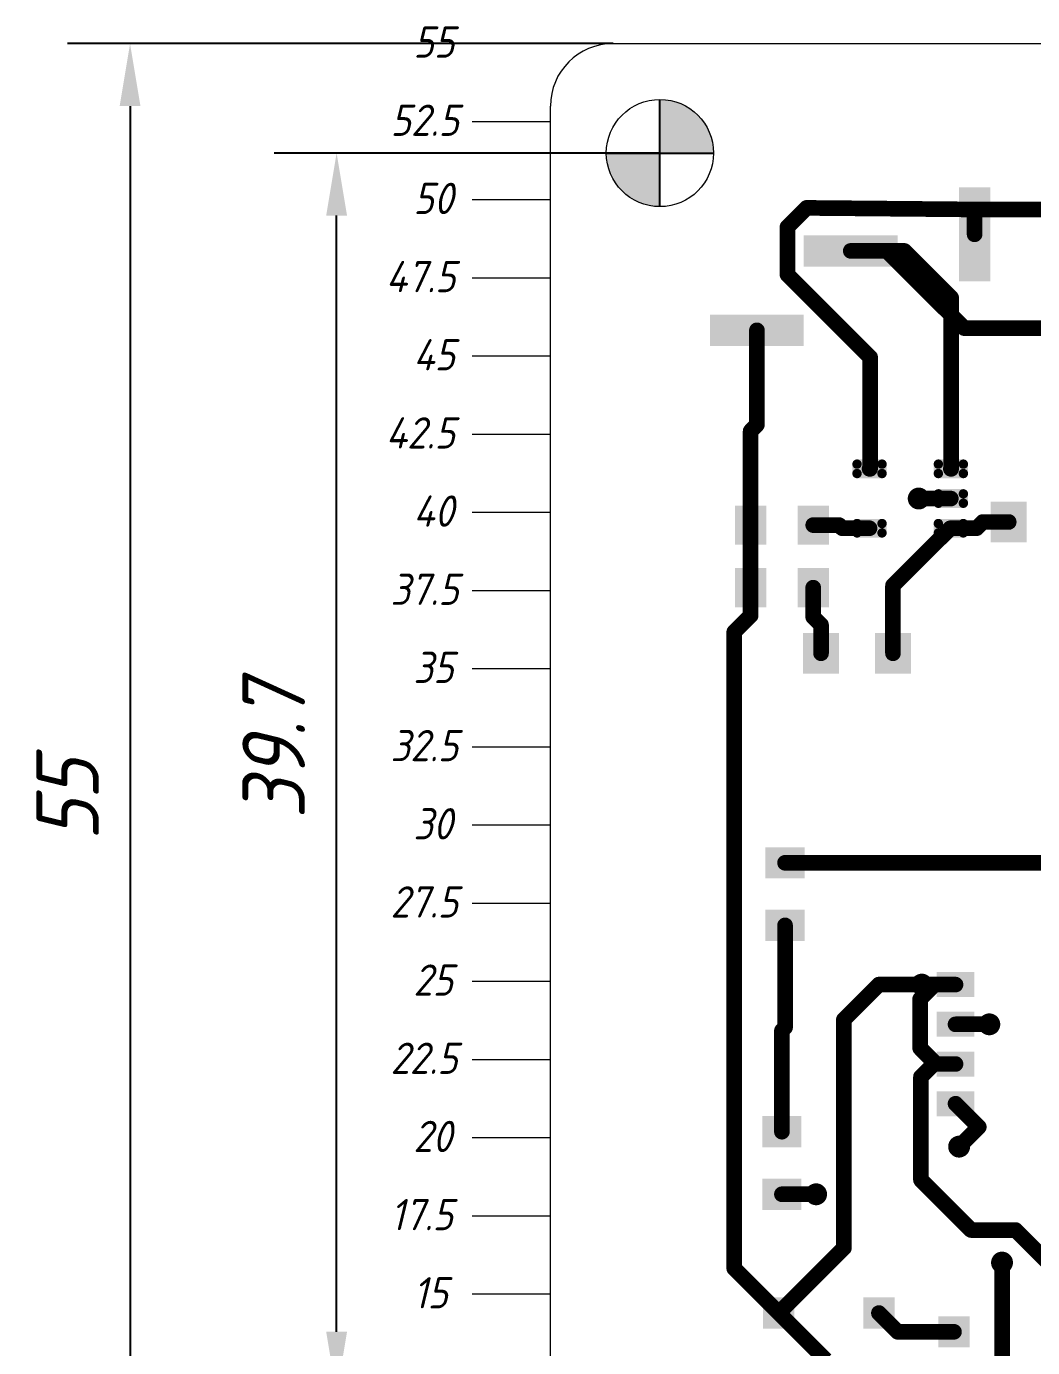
# Model space of a CAD drawing. Header units: millimetres. Extents: x -963 to 6509, y -1367 to 453.
# Drawn here: x 47.68 to 79.85, y -150.02 to -107.77 of the extents above; entities that cross this region are included whole.
import ezdxf

# ---------------------------------------------------------------- set-up
doc = ezdxf.new("R2010")
doc.units = ezdxf.units.MM
doc.header["$LTSCALE"] = 0.5
doc.layers.get('0').update_dxf_attribs({"lineweight": 60})
doc.layers.get('Defpoints').update_dxf_attribs({"color": 5})
doc.layers.add('2-штриховка', color=7, linetype='Continuous', true_color=0x00c7c7)
doc.layers.add('4-текст', color=7, linetype='Continuous', true_color=0x00ad00)
for name, color, linetype in [('3-размеры', 6, 'Continuous'), ('TopLayer', 1, 'Continuous'), ('TopPaste', 8, 'Continuous'), ('ViaHoleLayer', 16, 'Continuous')]:
    doc.layers.add(name, color=color, linetype=linetype)
doc.layers.add('Для ПП', color=30, linetype='Continuous', lineweight=20)
doc.styles.get("Standard").update_dxf_attribs({"font": 'isocpeui.ttf', "width": 0.9})
doc.dimstyles.new('Standart', dxfattribs={"dimtxt": 5, "dimasz": 5, "dimexe": 2, "dimexo": 0, "dimgap": 1, "dimtad": 1, "dimtoh": 1, "dimdec": 1, "dimtxsty": 'Standard', "dimcen": 2.5, "dimadec": 0, "dimazin": 0, "dimtfac": 1, "dimtdec": 1, "dimtmove": 0, "dimatfit": 3, "dimldrblk": 'DOTSMALL', "dimfxl": 1, "dimarcsym": 0})

# ---------------------------------------------------------------- blocks, each defined once
blk = doc.blocks.new('*D166')
at = {"layer": '3-размеры', "color": 0, "lineweight": -2, "transparency": 16777216}
for p, q in [((66.43290486808858, -108.3168238663067), (48.99380456198018, -108.3168238663067)), ((50.99380456198018, -110.3168238663067), (50.9938045619802, -161.3168256263068)), ((66.43290486808856, -163.3168256263068), (48.9938045619802, -163.3168256263068))]:
    blk.add_line(p, q, dxfattribs=at)
at = {"layer": '3-размеры', "color": 0, "transparency": 16777216}
for points in [[(50.66047122864685, -110.3168238663067), (51.32713789531352, -110.3168238663067), (50.99380456198018, -108.3168238663067)], [(50.66047122864686, -161.3168256263068), (51.32713789531353, -161.3168256263068), (50.9938045619802, -163.3168256263068)]]:
    blk.add_solid(points, dxfattribs=at)
at = {"layer": 'Defpoints', "color": 0, "transparency": 16777216}
for p in [(66.43290486808858, -108.3168238663067), (50.9938045619802, -163.3168256263068), (66.43290486808856, -163.3168256263068)]:
    blk.add_point(p, dxfattribs=at)
at = {"layer": '3-размеры', "color": 0, "transparency": 16777216, "insert": (48.99380456198014, -132.4962082114098), "char_height": 2, "attachment_point": 5, "rotation": 90}
blk.add_mtext('55', dxfattribs=at)
blk = doc.blocks.new('_DotSmall')
at = {"color": 0, "linetype": 'ByBlock', "const_width": 0.5}
blk.add_lwpolyline([(-0.0625, 0, 1), (0.0625, 0, 1)], format="xyb", close=True, dxfattribs=at)
blk = doc.blocks.new('*D173')
at = {"layer": '3-размеры', "color": 0, "lineweight": -2, "transparency": 16777216}
for p, q in [((67.93290440808855, -111.8168244863068), (55.59753880904053, -111.8168244863068)), ((57.59753880904054, -149.5168466863068), (57.59753880904054, -113.8168244863068)), ((99.38287706808858, -151.5168466863068), (55.59753880904054, -151.5168466863068))]:
    blk.add_line(p, q, dxfattribs=at)
at = {"layer": '3-размеры', "color": 0, "transparency": 16777216}
for points in [[(57.2642054757072, -113.8168244863068), (57.93087214237387, -113.8168244863068), (57.59753880904053, -111.8168244863068)], [(57.26420547570721, -149.5168466863068), (57.93087214237388, -149.5168466863068), (57.59753880904054, -151.5168466863068)]]:
    blk.add_solid(points, dxfattribs=at)
at = {"layer": 'Defpoints', "color": 0, "transparency": 16777216}
for p in [(57.59753880904053, -111.8168244863068), (67.93290440808855, -111.8168244863068), (99.38287706808858, -151.5168466863068)]:
    blk.add_point(p, dxfattribs=at)
at = {"layer": '3-размеры', "color": 0, "transparency": 16777216, "insert": (55.5846600211617, -130.9172992958459), "char_height": 2, "attachment_point": 5, "rotation": 90}
blk.add_mtext('39.7', dxfattribs=at)

msp = doc.modelspace()

# ---------------------------------------------------------------- hatches: boundary and pattern name
at = {"layer": '2-штриховка'}
h = msp.add_hatch(color=0, dxfattribs=at)
h.dxf.hatch_style = 1
h.paths.add_polyline_path([(67.93290440808852, -110.1028244863067), (67.93290440808852, -111.8168244863067), (69.64690440808852, -111.8168244863067, 0.4142135623730951)])
h.paths.add_polyline_path([(67.93290440808852, -113.5308244863067), (67.93290440808852, -111.8168244863067), (66.21890440808852, -111.8168244863067, 0.4142135623730951)])

# ---------------------------------------------------------------- linework, layer by layer
at = {"layer": '4-текст', "color": 0}
for p, q in [((67.93290440808852, -113.5308244863067), (67.93290440808852, -110.1028244863067)), ((66.21890440808846, -111.8168244863067), (69.64690440808852, -111.8168244863067))]:
    msp.add_line(p, q, dxfattribs=at)
at = {"layer": 'TopLayer', "color": 0, "const_width": 0.499999}
for points in [[(72.01107506808853, -114.1808278863067), (72.62067506808853, -113.5712278863067)], [(72.62067506808853, -113.5712278863067), (77.99287666808851, -113.6220278863067)], [(77.99287666808851, -113.6220278863067), (80.31687506808854, -113.6220278863067)], [(77.99287666808851, -114.4168446863067), (77.99287666808851, -113.6220278863067)], [(72.01107506808853, -115.7048278863067), (72.01107506808853, -114.1808278863067)], [(74.03337226808853, -114.9465362863067), (75.18978346808854, -114.9465362863067)], [(75.18978346808854, -114.9465362863067), (77.24347506808851, -117.0002278863067)], [(75.18978346808854, -114.9465362863067), (75.74487506808853, -114.9465362863067)], [(75.74487506808853, -114.9465362863067), (77.24347506808851, -116.4451362863067)], [(72.01107506808853, -115.7048278863067), (74.65267506808851, -118.3464278863067)], [(77.24347506808851, -117.0002278863067), (77.24347506808851, -116.4451362863067)], [(77.24347506808851, -121.9165502863067), (77.24347506808851, -117.0002278863067)], [(77.24347506808851, -117.0002278863067), (77.66008586808852, -117.4168386863067)], [(71.03337826808851, -120.5086282863067), (71.03337826808851, -117.4865362863067)], [(77.66008586808852, -117.4168386863067), (80.53287666808853, -117.4168386863067)], [(74.65267506808851, -121.9165502863067), (74.65267506808851, -118.3464278863067)], [(70.83337866808853, -120.7086278863067), (71.03337826808851, -120.5086282863067)], [(70.83337866808853, -123.7165466863067), (70.83337866808853, -120.7086278863067)], [(74.63337106808854, -121.9165502863067), (74.65267506808851, -121.9165502863067)], [(77.23336586808853, -121.9165502863067), (77.24347506808851, -121.9165502863067)], [(76.20634226808852, -122.8665610863067), (77.23336586808853, -122.8665610863067)], [(78.05627506808852, -123.8165718863067), (78.25627466808854, -123.6165722863067)], [(78.25627466808854, -123.6165722863067), (79.08334946808853, -123.6165722863067)], [(70.83337866808853, -125.7165426863067), (70.83337866808853, -123.7165466863067)], [(72.83337466808854, -123.7165466863067), (73.66207506808851, -123.7165466863067)], [(73.66207506808851, -123.7165466863067), (73.76210026808852, -123.8165718863067)], [(73.76210026808852, -123.8165718863067), (74.63337106808854, -123.8165718863067)], [(75.38338226808852, -125.6512646863067), (77.21807506808852, -123.8165718863067)], [(77.21807506808852, -123.8165718863067), (77.23336586808853, -123.8165718863067)], [(77.23336586808853, -123.8165718863067), (78.05627506808852, -123.8165718863067)], [(70.83337866808853, -126.6107242863067), (70.83337866808853, -125.7165426863067)], [(72.83337466808854, -126.6562410863067), (72.83337466808854, -125.7165426863067)], [(75.38338226808852, -127.8165638863067), (75.38338226808852, -125.6512646863067)], [(70.30927506808851, -127.1348278863067), (70.83337866808853, -126.6107242863067)], [(72.83337466808854, -126.6562410863067), (73.08336146808853, -126.9062278863067)], [(73.08336146808853, -127.8165638863067), (73.08336146808853, -126.9062278863067)], [(70.30927506808851, -147.4924706863067), (70.30927506808851, -127.1348278863067)], [(71.93289386808851, -134.5167790863067), (80.50097426808853, -134.5167790863067)], [(71.93289386808851, -139.7856026863067), (71.93289386808851, -136.5167750863067)], [(73.81447506808851, -139.5291134863067), (74.93207506808852, -138.4115134863067)], [(74.93207506808852, -138.4115134863067), (76.30458946808852, -138.4115134863067)], [(76.25287506808851, -138.8705422863067), (76.71190386808851, -138.4115134863067)], [(76.30367506808852, -138.4124278863067), (76.30458946808852, -138.4115134863067)], [(76.30458946808852, -138.4115134863067), (76.71190386808851, -138.4115134863067)], [(76.71190386808851, -138.4115134863067), (77.38337826808853, -138.4115134863067)], [(76.25287506808851, -140.4435134863067), (76.25287506808851, -138.8705422863067)], [(73.81447506808851, -146.8354234863067), (73.81447506808851, -139.5291134863067)], [(77.38337826808853, -139.6815134863067), (78.46176066808852, -139.6815134863067)], [(78.46176066808852, -139.6815134863067), (78.46267506808852, -139.6824278863067)], [(71.83286866808854, -139.8856278863067), (71.93289386808851, -139.7856026863067)], [(71.83286866808854, -143.1168126863067), (71.83286866808854, -139.8856278863067)], [(76.25287506808851, -140.4435134863067), (76.76087506808852, -140.9515134863067)], [(76.27827506808853, -141.3588278863067), (76.68558946808852, -140.9515134863067)], [(76.68558946808852, -140.9515134863067), (76.76087506808852, -140.9515134863067)], [(76.76087506808852, -140.9515134863067), (77.38337826808853, -140.9515134863067)], [(76.27827506808853, -144.6608278863067), (76.27827506808853, -141.3588278863067)], [(77.38337826808853, -142.2215134863067), (78.12668386808852, -142.9648190863067)], [(77.49747506808853, -143.5940278863067), (78.12668386808852, -142.9648190863067)], [(76.27827506808853, -144.6608278863067), (77.87847506808853, -146.2610278863067)], [(71.83286866808854, -145.1168086863067), (72.92425586808852, -145.1168086863067)], [(72.92425586808852, -145.1168086863067), (72.92547506808853, -145.1180278863067)], [(77.87847506808853, -146.2610278863067), (79.30087506808852, -146.2610278863067)], [(79.30087506808852, -146.2610278863067), (81.73338226808852, -148.6935350863067)], [(71.73335146808853, -148.9165470863067), (73.81447506808851, -146.8354234863067)], [(70.30927506808851, -147.4924706863067), (71.73335146808853, -148.9165470863067)], [(78.86907506808853, -151.1808046863067), (78.86907506808853, -147.3024278863067)], [(71.73335146808853, -148.9165470863067), (73.23337386808853, -150.4165694863067)], [(74.93334506808853, -148.9165470863067), (75.53334386808854, -149.5165458863067)], [(75.53334386808854, -149.5165458863067), (77.33334026808853, -149.5165458863067)]]:
    msp.add_lwpolyline(points, dxfattribs=at)
at = {"layer": 'TopLayer', "color": 0}
for points, const_width in [([(72.49567658808851, -113.5712278863067, 1), (72.74567354808852, -113.5712278863067, 1)], 0.2499995), ([(72.49567658808851, -113.5712278863067, 1), (72.74567354808852, -113.5712278863067, 1)], 0.2499995), ([(77.86787818808853, -113.6220278863067, 1), (78.11787514808853, -113.6220278863067, 1)], 0.2499995), ([(77.86787818808853, -113.6220278863067, 1), (78.11787514808853, -113.6220278863067, 1)], 0.2499995), ([(77.86787818808853, -113.6220278863067, 1), (78.11787514808853, -113.6220278863067, 1)], 0.2499995), ([(71.88607658808851, -114.1808278863067, 1), (72.13607354808852, -114.1808278863067, 1)], 0.2499995), ([(71.88607658808851, -114.1808278863067, 1), (72.13607354808852, -114.1808278863067, 1)], 0.2499995), ([(77.86787818808853, -114.4168446863067, 1), (78.11787514808853, -114.4168446863067, 1)], 0.2499995), ([(73.90837378808851, -114.9465362863067, 1), (74.15837074808852, -114.9465362863067, 1)], 0.2499995), ([(75.06478498808852, -114.9465362863067, 1), (75.31478194808852, -114.9465362863067, 1)], 0.2499995), ([(75.06478498808852, -114.9465362863067, 1), (75.31478194808852, -114.9465362863067, 1)], 0.2499995), ([(75.06478498808852, -114.9465362863067, 1), (75.31478194808852, -114.9465362863067, 1)], 0.2499995), ([(75.61987658808852, -114.9465362863067, 1), (75.86987354808852, -114.9465362863067, 1)], 0.2499995), ([(75.61987658808852, -114.9465362863067, 1), (75.86987354808852, -114.9465362863067, 1)], 0.2499995), ([(71.88607658808851, -115.7048278863067, 1), (72.13607354808852, -115.7048278863067, 1)], 0.2499995), ([(71.88607658808851, -115.7048278863067, 1), (72.13607354808852, -115.7048278863067, 1)], 0.2499995), ([(77.11847658808853, -116.4451362863067, 1), (77.36847354808853, -116.4451362863067, 1)], 0.2499995), ([(77.11847658808853, -116.4451362863067, 1), (77.36847354808853, -116.4451362863067, 1)], 0.2499995), ([(77.11847658808853, -117.0002278863067, 1), (77.36847354808853, -117.0002278863067, 1)], 0.2499995), ([(77.11847658808853, -117.0002278863067, 1), (77.36847354808853, -117.0002278863067, 1)], 0.2499995), ([(77.11847658808853, -117.0002278863067, 1), (77.36847354808853, -117.0002278863067, 1)], 0.2499995), ([(77.11847658808853, -117.0002278863067, 1), (77.36847354808853, -117.0002278863067, 1)], 0.2499995), ([(70.90837978808852, -117.4865362863067, 1), (71.15837674808853, -117.4865362863067, 1)], 0.2499995), ([(77.53508738808853, -117.4168386863067, 1), (77.78508434808853, -117.4168386863067, 1)], 0.2499995), ([(77.53508738808853, -117.4168386863067, 1), (77.78508434808853, -117.4168386863067, 1)], 0.2499995), ([(74.52767658808853, -118.3464278863067, 1), (74.77767354808853, -118.3464278863067, 1)], 0.2499995), ([(74.52767658808853, -118.3464278863067, 1), (74.77767354808853, -118.3464278863067, 1)], 0.2499995), ([(70.90837978808852, -120.5086282863067, 1), (71.15837674808853, -120.5086282863067, 1)], 0.2499995), ([(70.90837978808852, -120.5086282863067, 1), (71.15837674808853, -120.5086282863067, 1)], 0.2499995), ([(70.70838018808851, -120.7086278863067, 1), (70.95837714808852, -120.7086278863067, 1)], 0.2499995), ([(70.70838018808851, -120.7086278863067, 1), (70.95837714808852, -120.7086278863067, 1)], 0.2499995), ([(74.30837044808848, -121.7665505863067, 1), (74.15837328808848, -121.7665505863067, 1)], 0.1499997), ([(74.50837258808852, -121.9165502863067, 1), (74.75836954808852, -121.9165502863067, 1)], 0.2499995), ([(74.52767658808853, -121.9165502863067, 1), (74.77767354808853, -121.9165502863067, 1)], 0.2499995), ([(74.52767658808853, -121.9165502863067, 1), (74.77767354808853, -121.9165502863067, 1)], 0.2499995), ([(75.10836884808849, -121.7665505863067, 1), (74.95837168808849, -121.7665505863067, 1)], 0.1499997), ([(76.90836524808849, -121.7665505863067, 1), (76.75836808808849, -121.7665505863067, 1)], 0.1499997), ([(77.10836738808851, -121.9165502863067, 1), (77.35836434808851, -121.9165502863067, 1)], 0.2499995), ([(77.11847658808853, -121.9165502863067, 1), (77.36847354808853, -121.9165502863067, 1)], 0.2499995), ([(77.11847658808853, -121.9165502863067, 1), (77.36847354808853, -121.9165502863067, 1)], 0.2499995), ([(77.7083636480885, -121.7665505863067, 1), (77.55836648808848, -121.7665505863067, 1)], 0.1499997), ([(74.30837044808848, -122.0665499863067, 1), (74.15837328808848, -122.0665499863067, 1)], 0.1499997), ([(75.10836884808849, -122.0665499863067, 1), (74.95837168808849, -122.0665499863067, 1)], 0.1499997), ([(76.90836524808849, -122.0665499863067, 1), (76.75836808808849, -122.0665499863067, 1)], 0.1499997), ([(77.7083636480885, -122.0665499863067, 1), (77.55836648808848, -122.0665499863067, 1)], 0.1499997), ([(76.03134134808852, -122.8665610863067, 1), (76.38134318808852, -122.8665610863067, 1)], 0.3499993), ([(76.08134378808853, -122.8665610863067, 1), (76.33134074808854, -122.8665610863067, 1)], 0.2499995), ([(76.90836524808849, -122.7165613863067, 1), (76.75836808808849, -122.7165613863067, 1)], 0.1499997), ([(76.90836524808849, -123.0165607863067, 1), (76.75836808808849, -123.0165607863067, 1)], 0.1499997), ([(77.10836738808851, -122.8665610863067, 1), (77.35836434808851, -122.8665610863067, 1)], 0.2499995), ([(77.7083636480885, -122.7165613863067, 1), (77.55836648808848, -122.7165613863067, 1)], 0.1499997), ([(77.7083636480885, -123.0165607863067, 1), (77.55836648808848, -123.0165607863067, 1)], 0.1499997), ([(78.13127618808852, -123.6165722863067, 1), (78.38127314808852, -123.6165722863067, 1)], 0.2499995), ([(78.13127618808852, -123.6165722863067, 1), (78.38127314808852, -123.6165722863067, 1)], 0.2499995), ([(78.95835098808851, -123.6165722863067, 1), (79.20834794808852, -123.6165722863067, 1)], 0.2499995), ([(70.70838018808851, -123.7165466863067, 1), (70.95837714808852, -123.7165466863067, 1)], 0.2499995), ([(70.70838018808851, -123.7165466863067, 1), (70.95837714808852, -123.7165466863067, 1)], 0.2499995), ([(72.70837618808852, -123.7165466863067, 1), (72.95837314808853, -123.7165466863067, 1)], 0.2499995), ([(73.53707658808852, -123.7165466863067, 1), (73.78707354808853, -123.7165466863067, 1)], 0.2499995), ([(73.53707658808852, -123.7165466863067, 1), (73.78707354808853, -123.7165466863067, 1)], 0.2499995), ([(73.63710178808853, -123.8165718863067, 1), (73.88709874808853, -123.8165718863067, 1)], 0.2499995), ([(73.63710178808853, -123.8165718863067, 1), (73.88709874808853, -123.8165718863067, 1)], 0.2499995), ([(74.30837044808848, -123.6665721863067, 1), (74.15837328808848, -123.6665721863067, 1)], 0.1499997), ([(74.50837258808852, -123.8165718863067, 1), (74.75836954808852, -123.8165718863067, 1)], 0.2499995), ([(75.10836884808849, -123.6665721863067, 1), (74.95837168808849, -123.6665721863067, 1)], 0.1499997), ([(76.90836524808849, -123.6665721863067, 1), (76.75836808808849, -123.6665721863067, 1)], 0.1499997), ([(77.09307658808854, -123.8165718863067, 1), (77.34307354808851, -123.8165718863067, 1)], 0.2499995), ([(77.09307658808854, -123.8165718863067, 1), (77.34307354808851, -123.8165718863067, 1)], 0.2499995), ([(77.10836738808851, -123.8165718863067, 1), (77.35836434808851, -123.8165718863067, 1)], 0.2499995), ([(77.10836738808851, -123.8165718863067, 1), (77.35836434808851, -123.8165718863067, 1)], 0.2499995), ([(77.7083636480885, -123.6665721863067, 1), (77.55836648808848, -123.6665721863067, 1)], 0.1499997), ([(77.93127658808854, -123.8165718863067, 1), (78.18127354808851, -123.8165718863067, 1)], 0.2499995), ([(77.93127658808854, -123.8165718863067, 1), (78.18127354808851, -123.8165718863067, 1)], 0.2499995), ([(74.30837044808848, -123.9665715863067, 1), (74.15837328808848, -123.9665715863067, 1)], 0.1499997), ([(75.10836884808849, -123.9665715863067, 1), (74.95837168808849, -123.9665715863067, 1)], 0.1499997), ([(76.90836524808849, -123.9665715863067, 1), (76.75836808808849, -123.9665715863067, 1)], 0.1499997), ([(77.70836364808848, -123.9665715863067, 1), (77.55836648808848, -123.9665715863067, 1)], 0.1499997), ([(70.70838018808851, -125.7165426863067, 1), (70.95837714808852, -125.7165426863067, 1)], 0.2499995), ([(70.70838018808851, -125.7165426863067, 1), (70.95837714808852, -125.7165426863067, 1)], 0.2499995), ([(72.70837618808852, -125.7165426863067, 1), (72.95837314808853, -125.7165426863067, 1)], 0.2499995), ([(75.25838378808854, -125.6512646863067, 1), (75.50838074808851, -125.6512646863067, 1)], 0.2499995), ([(75.25838378808854, -125.6512646863067, 1), (75.50838074808851, -125.6512646863067, 1)], 0.2499995), ([(70.70838018808851, -126.6107242863067, 1), (70.95837714808852, -126.6107242863067, 1)], 0.2499995), ([(70.70838018808851, -126.6107242863067, 1), (70.95837714808852, -126.6107242863067, 1)], 0.2499995), ([(72.70837618808852, -126.6562410863067, 1), (72.95837314808853, -126.6562410863067, 1)], 0.2499995), ([(72.70837618808852, -126.6562410863067, 1), (72.95837314808853, -126.6562410863067, 1)], 0.2499995), ([(72.95836298808854, -126.9062278863067, 1), (73.20835994808851, -126.9062278863067, 1)], 0.2499995), ([(72.95836298808854, -126.9062278863067, 1), (73.20835994808851, -126.9062278863067, 1)], 0.2499995), ([(70.18427658808852, -127.1348278863067, 1), (70.43427354808853, -127.1348278863067, 1)], 0.2499995), ([(70.18427658808852, -127.1348278863067, 1), (70.43427354808853, -127.1348278863067, 1)], 0.2499995), ([(72.95836298808854, -127.8165638863067, 1), (73.20835994808851, -127.8165638863067, 1)], 0.2499995), ([(75.25838378808854, -127.8165638863067, 1), (75.50838074808851, -127.8165638863067, 1)], 0.2499995), ([(71.80789538808853, -134.5167790863067, 1), (72.05789234808853, -134.5167790863067, 1)], 0.2499995), ([(71.80789538808853, -136.5167750863067, 1), (72.05789234808853, -136.5167750863067, 1)], 0.2499995), ([(74.80707658808853, -138.4115134863067, 1), (75.05707354808851, -138.4115134863067, 1)], 0.2499995), ([(74.80707658808853, -138.4115134863067, 1), (75.05707354808851, -138.4115134863067, 1)], 0.2499995), ([(76.12867414808852, -138.4124278863067, 1), (76.47867598808853, -138.4124278863067, 1)], 0.3499993), ([(76.17867658808854, -138.4124278863067, 1), (76.42867354808851, -138.4124278863067, 1)], 0.2499995), ([(76.17959098808853, -138.4115134863067, 1), (76.42958794808851, -138.4115134863067, 1)], 0.2499995), ([(76.17959098808853, -138.4115134863067, 1), (76.42958794808851, -138.4115134863067, 1)], 0.2499995), ([(76.17959098808853, -138.4115134863067, 1), (76.42958794808851, -138.4115134863067, 1)], 0.2499995), ([(76.58690538808852, -138.4115134863067, 1), (76.83690234808853, -138.4115134863067, 1)], 0.2499995), ([(76.58690538808852, -138.4115134863067, 1), (76.83690234808853, -138.4115134863067, 1)], 0.2499995), ([(76.58690538808852, -138.4115134863067, 1), (76.83690234808853, -138.4115134863067, 1)], 0.2499995), ([(77.25837978808852, -138.4115134863067, 1), (77.50837674808852, -138.4115134863067, 1)], 0.2499995), ([(76.12787658808853, -138.8705422863067, 1), (76.37787354808853, -138.8705422863067, 1)], 0.2499995), ([(76.12787658808853, -138.8705422863067, 1), (76.37787354808853, -138.8705422863067, 1)], 0.2499995), ([(73.68947658808852, -139.5291134863067, 1), (73.93947354808853, -139.5291134863067, 1)], 0.2499995), ([(73.68947658808852, -139.5291134863067, 1), (73.93947354808853, -139.5291134863067, 1)], 0.2499995), ([(77.25837978808852, -139.6815134863067, 1), (77.50837674808852, -139.6815134863067, 1)], 0.2499995), ([(78.28767414808851, -139.6824278863067, 1), (78.63767598808852, -139.6824278863067, 1)], 0.3499993), ([(78.33676218808853, -139.6815134863067, 1), (78.58675914808853, -139.6815134863067, 1)], 0.2499995), ([(78.33676218808853, -139.6815134863067, 1), (78.58675914808853, -139.6815134863067, 1)], 0.2499995), ([(78.33767658808853, -139.6824278863067, 1), (78.58767354808853, -139.6824278863067, 1)], 0.2499995), ([(71.70787018808852, -139.8856278863067, 1), (71.95786714808852, -139.8856278863067, 1)], 0.2499995), ([(71.70787018808852, -139.8856278863067, 1), (71.95786714808852, -139.8856278863067, 1)], 0.2499995), ([(71.80789538808853, -139.7856026863067, 1), (72.05789234808853, -139.7856026863067, 1)], 0.2499995), ([(71.80789538808853, -139.7856026863067, 1), (72.05789234808853, -139.7856026863067, 1)], 0.2499995), ([(76.12787658808853, -140.4435134863067, 1), (76.37787354808853, -140.4435134863067, 1)], 0.2499995), ([(76.12787658808853, -140.4435134863067, 1), (76.37787354808853, -140.4435134863067, 1)], 0.2499995), ([(76.56059098808853, -140.9515134863067, 1), (76.81058794808851, -140.9515134863067, 1)], 0.2499995), ([(76.56059098808853, -140.9515134863067, 1), (76.81058794808851, -140.9515134863067, 1)], 0.2499995), ([(76.63587658808854, -140.9515134863067, 1), (76.88587354808851, -140.9515134863067, 1)], 0.2499995), ([(76.63587658808854, -140.9515134863067, 1), (76.88587354808851, -140.9515134863067, 1)], 0.2499995), ([(76.63587658808854, -140.9515134863067, 1), (76.88587354808851, -140.9515134863067, 1)], 0.2499995), ([(77.25837978808852, -140.9515134863067, 1), (77.50837674808852, -140.9515134863067, 1)], 0.2499995), ([(76.15327658808852, -141.3588278863067, 1), (76.40327354808852, -141.3588278863067, 1)], 0.2499995), ([(76.15327658808852, -141.3588278863067, 1), (76.40327354808852, -141.3588278863067, 1)], 0.2499995), ([(77.25837978808852, -142.2215134863067, 1), (77.50837674808852, -142.2215134863067, 1)], 0.2499995), ([(78.00168538808853, -142.9648190863067, 1), (78.25168234808854, -142.9648190863067, 1)], 0.2499995), ([(78.00168538808853, -142.9648190863067, 1), (78.25168234808854, -142.9648190863067, 1)], 0.2499995), ([(71.70787018808852, -143.1168126863067, 1), (71.95786714808852, -143.1168126863067, 1)], 0.2499995), ([(77.32247414808853, -143.5940278863067, 1), (77.67247598808854, -143.5940278863067, 1)], 0.3499993), ([(77.37247658808852, -143.5940278863067, 1), (77.62247354808852, -143.5940278863067, 1)], 0.2499995), ([(76.15327658808852, -144.6608278863067, 1), (76.40327354808852, -144.6608278863067, 1)], 0.2499995), ([(76.15327658808852, -144.6608278863067, 1), (76.40327354808852, -144.6608278863067, 1)], 0.2499995), ([(71.70787018808852, -145.1168086863067, 1), (71.95786714808852, -145.1168086863067, 1)], 0.2499995), ([(72.75047414808853, -145.1180278863067, 1), (73.10047598808853, -145.1180278863067, 1)], 0.3499993), ([(72.79925738808853, -145.1168086863067, 1), (73.04925434808851, -145.1168086863067, 1)], 0.2499995), ([(72.79925738808853, -145.1168086863067, 1), (73.04925434808851, -145.1168086863067, 1)], 0.2499995), ([(72.80047658808851, -145.1180278863067, 1), (73.05047354808852, -145.1180278863067, 1)], 0.2499995), ([(77.75347658808852, -146.2610278863067, 1), (78.00347354808852, -146.2610278863067, 1)], 0.2499995), ([(77.75347658808852, -146.2610278863067, 1), (78.00347354808852, -146.2610278863067, 1)], 0.2499995), ([(79.17587658808853, -146.2610278863067, 1), (79.42587354808853, -146.2610278863067, 1)], 0.2499995), ([(79.17587658808853, -146.2610278863067, 1), (79.42587354808853, -146.2610278863067, 1)], 0.2499995), ([(73.68947658808852, -146.8354234863067, 1), (73.93947354808853, -146.8354234863067, 1)], 0.2499995), ([(73.68947658808852, -146.8354234863067, 1), (73.93947354808853, -146.8354234863067, 1)], 0.2499995), ([(78.69407414808853, -147.3024278863067, 1), (79.04407598808854, -147.3024278863067, 1)], 0.3499993), ([(70.18427658808852, -147.4924706863067, 1), (70.43427354808853, -147.4924706863067, 1)], 0.2499995), ([(70.18427658808852, -147.4924706863067, 1), (70.43427354808853, -147.4924706863067, 1)], 0.2499995), ([(78.74407658808852, -147.3024278863067, 1), (78.99407354808852, -147.3024278863067, 1)], 0.2499995), ([(71.60835298808851, -148.9165470863067, 1), (71.85834994808852, -148.9165470863067, 1)], 0.2499995), ([(71.60835298808851, -148.9165470863067, 1), (71.85834994808852, -148.9165470863067, 1)], 0.2499995), ([(71.60835298808851, -148.9165470863067, 1), (71.85834994808852, -148.9165470863067, 1)], 0.2499995), ([(74.80834658808851, -148.9165470863067, 1), (75.05834354808852, -148.9165470863067, 1)], 0.2499995), ([(75.40834538808852, -149.5165458863067, 1), (75.65834234808852, -149.5165458863067, 1)], 0.2499995), ([(75.40834538808852, -149.5165458863067, 1), (75.65834234808852, -149.5165458863067, 1)], 0.2499995), ([(77.20834178808852, -149.5165458863067, 1), (77.45833874808852, -149.5165458863067, 1)], 0.2499995)]:
    msp.add_lwpolyline(points, format="xyb", close=True, dxfattribs=dict(at, const_width=const_width))
for points in [[(77.4928776680885, -112.9168451463067), (77.4928776680885, -115.9168442263067), (78.4928756680885, -112.9168451463067), (78.4928756680885, -115.9168442263067)], [(75.5333718080885, -114.4465372863067), (72.53337272808851, -114.4465372863067), (75.5333718080885, -115.4465352863067), (72.53337272808851, -115.4465352863067)], [(72.5333778080885, -116.9865372863067), (69.53337872808851, -116.9865372863067), (72.5333778080885, -117.9865352863067), (69.53337872808851, -117.9865352863067)], [(75.03337026808849, -121.6165508863067), (74.23337186808848, -121.6165508863067), (75.03337026808849, -122.2165496863067), (74.23337186808848, -122.2165496863067)], [(77.63336506808848, -121.6165508863067), (76.83336666808849, -121.6165508863067), (77.63336506808848, -122.2165496863067), (76.83336666808849, -122.2165496863067)], [(75.18336996808848, -121.7665505863067), (74.08337216808849, -121.7665505863067), (75.18336996808848, -122.0665499863067), (74.08337216808849, -122.0665499863067)], [(77.78336476808849, -121.7665505863067), (76.68336696808849, -121.7665505863067), (77.78336476808849, -122.0665499863067), (76.68336696808849, -122.0665499863067)], [(77.78336476808849, -122.7165613863067), (76.68336696808849, -122.7165613863067), (77.78336476808849, -123.0165607863067), (76.68336696808849, -123.0165607863067)], [(77.63336506808848, -122.5665616863067), (76.83336666808849, -122.5665616863067), (77.63336506808848, -123.1665604863067), (76.83336666808849, -123.1665604863067)], [(70.33340252808853, -124.3415797263067), (71.33340052808853, -124.3415797263067), (70.33340252808853, -123.0915796863067), (71.33340052808853, -123.0915796863067)], [(72.33339852808852, -124.3415797263067), (73.33339652808853, -124.3415797263067), (72.33339852808852, -123.0915796863067), (73.33339652808853, -123.0915796863067)], [(79.65834958808848, -122.9665735863067), (78.50834934808849, -122.9665735863067), (79.65834958808848, -124.2665709863067), (78.50834934808849, -124.2665709863067)], [(75.18336996808848, -123.6665721863067), (74.08337216808849, -123.6665721863067), (75.18336996808848, -123.9665715863067), (74.08337216808849, -123.9665715863067)], [(75.03337026808849, -123.5165724863067), (74.23337186808848, -123.5165724863067), (75.03337026808849, -124.1165712863067), (74.23337186808848, -124.1165712863067)], [(77.78336476808849, -123.6665721863067), (76.68336696808849, -123.6665721863067), (77.78336476808849, -123.9665715863067), (76.68336696808849, -123.9665715863067)], [(77.63336506808848, -123.5165724863067), (76.83336666808849, -123.5165724863067), (77.63336506808848, -124.1165712863067), (76.83336666808849, -124.1165712863067)], [(70.33335426808853, -126.3415731863067), (71.33335226808853, -126.3415731863067), (70.33335426808853, -125.0915731463067), (71.33335226808853, -125.0915731463067)], [(72.33335026808852, -126.3415731863067), (73.33334826808853, -126.3415731863067), (72.33335026808852, -125.0915731463067), (73.33334826808853, -125.0915731463067)], [(73.6583615880885, -127.1665651863067), (72.5083613480885, -127.1665651863067), (73.6583615880885, -128.4665625863067), (72.5083613480885, -128.4665625863067)], [(75.9583823880885, -127.1665651863067), (74.8083821480885, -127.1665651863067), (75.9583823880885, -128.4665625863067), (74.8083821480885, -128.4665625863067)], [(71.30789130808851, -134.0168461263067), (71.3078913080885, -135.0168441263067), (72.5578913480885, -134.0168461263067), (72.5578913480885, -135.0168441263067)], [(71.3078913080885, -136.0168421263067), (71.3078913080885, -137.0168401263067), (72.5578913480885, -136.0168421263067), (72.5578913480885, -137.0168401263067)], [(77.98337706808849, -138.0115142863067), (76.78337946808848, -138.0115142863067), (77.98337706808849, -138.8115126863067), (76.78337946808848, -138.8115126863067)], [(77.98337706808849, -139.2815142863067), (76.78337946808848, -139.2815142863067), (77.98337706808849, -140.0815126863067), (76.78337946808848, -140.0815126863067)], [(77.98337706808849, -140.5515142863067), (76.78337946808848, -140.5515142863067), (77.98337706808849, -141.3515126863067), (76.78337946808848, -141.3515126863067)], [(77.98337706808849, -141.8215142863067), (76.78337946808848, -141.8215142863067), (77.98337706808849, -142.6215126863067), (76.78337946808848, -142.6215126863067)], [(72.45786868808852, -143.6168116863067), (72.45786868808852, -142.6168136863067), (71.20786864808854, -143.6168116863067), (71.20786864808854, -142.6168136863067)], [(72.45786868808852, -145.6168076863067), (72.45786868808852, -144.6168096863067), (71.20786864808854, -145.6168076863067), (71.20786864808854, -144.6168096863067)], [(71.2333524680885, -149.4165460863067), (72.2333504680885, -149.4165460863067), (71.2333524680885, -148.4165480863067), (72.2333504680885, -148.4165480863067)], [(74.4333460680885, -149.4165460863067), (75.4333440680885, -149.4165460863067), (74.4333460680885, -148.4165480863067), (75.4333440680885, -148.4165480863067)], [(76.8333412680885, -149.0165468863067), (76.8333412680885, -150.0165448863067), (77.83333926808851, -149.0165468863067), (77.83333926808851, -150.0165448863067)]]:
    msp.add_solid(points, dxfattribs=at)
at = {"layer": 'TopPaste', "color": 0, "const_width": 0.1499997}
for points in [[(74.30837044808848, -121.7665505863067, 1), (74.15837328808848, -121.7665505863067, 1)], [(75.10836884808849, -121.7665505863067, 1), (74.95837168808849, -121.7665505863067, 1)], [(76.90836524808849, -121.7665505863067, 1), (76.75836808808849, -121.7665505863067, 1)], [(77.7083636480885, -121.7665505863067, 1), (77.55836648808848, -121.7665505863067, 1)], [(74.30837044808848, -122.0665499863067, 1), (74.15837328808848, -122.0665499863067, 1)], [(75.10836884808849, -122.0665499863067, 1), (74.95837168808849, -122.0665499863067, 1)], [(76.90836524808849, -122.0665499863067, 1), (76.75836808808849, -122.0665499863067, 1)], [(77.7083636480885, -122.0665499863067, 1), (77.55836648808848, -122.0665499863067, 1)], [(76.90836524808849, -122.7165613863067, 1), (76.75836808808849, -122.7165613863067, 1)], [(76.90836524808849, -123.0165607863067, 1), (76.75836808808849, -123.0165607863067, 1)], [(77.7083636480885, -122.7165613863067, 1), (77.55836648808848, -122.7165613863067, 1)], [(77.7083636480885, -123.0165607863067, 1), (77.55836648808848, -123.0165607863067, 1)], [(74.30837044808848, -123.6665721863067, 1), (74.15837328808848, -123.6665721863067, 1)], [(75.10836884808849, -123.6665721863067, 1), (74.95837168808849, -123.6665721863067, 1)], [(76.90836524808849, -123.6665721863067, 1), (76.75836808808849, -123.6665721863067, 1)], [(77.7083636480885, -123.6665721863067, 1), (77.55836648808848, -123.6665721863067, 1)], [(74.30837044808848, -123.9665715863067, 1), (74.15837328808848, -123.9665715863067, 1)], [(75.10836884808849, -123.9665715863067, 1), (74.95837168808849, -123.9665715863067, 1)], [(76.90836524808849, -123.9665715863067, 1), (76.75836808808849, -123.9665715863067, 1)], [(77.70836364808848, -123.9665715863067, 1), (77.55836648808848, -123.9665715863067, 1)]]:
    msp.add_lwpolyline(points, format="xyb", close=True, dxfattribs=at)
at = {"layer": 'TopPaste', "color": 0}
for points in [[(77.4928776680885, -112.9168451463067), (77.4928776680885, -115.9168442263067), (78.4928756680885, -112.9168451463067), (78.4928756680885, -115.9168442263067)], [(75.5333718080885, -114.4465372863067), (72.53337272808851, -114.4465372863067), (75.5333718080885, -115.4465352863067), (72.53337272808851, -115.4465352863067)], [(72.5333778080885, -116.9865372863067), (69.53337872808851, -116.9865372863067), (72.5333778080885, -117.9865352863067), (69.53337872808851, -117.9865352863067)], [(75.03337026808849, -121.6165508863067), (74.23337186808848, -121.6165508863067), (75.03337026808849, -122.2165496863067), (74.23337186808848, -122.2165496863067)], [(77.63336506808848, -121.6165508863067), (76.83336666808849, -121.6165508863067), (77.63336506808848, -122.2165496863067), (76.83336666808849, -122.2165496863067)], [(75.18336996808848, -121.7665505863067), (74.08337216808849, -121.7665505863067), (75.18336996808848, -122.0665499863067), (74.08337216808849, -122.0665499863067)], [(77.78336476808849, -121.7665505863067), (76.68336696808849, -121.7665505863067), (77.78336476808849, -122.0665499863067), (76.68336696808849, -122.0665499863067)], [(77.78336476808849, -122.7165613863067), (76.68336696808849, -122.7165613863067), (77.78336476808849, -123.0165607863067), (76.68336696808849, -123.0165607863067)], [(77.63336506808848, -122.5665616863067), (76.83336666808849, -122.5665616863067), (77.63336506808848, -123.1665604863067), (76.83336666808849, -123.1665604863067)], [(70.33340252808853, -124.3415797263067), (71.33340052808853, -124.3415797263067), (70.33340252808853, -123.0915796863067), (71.33340052808853, -123.0915796863067)], [(72.33339852808852, -124.3415797263067), (73.33339652808853, -124.3415797263067), (72.33339852808852, -123.0915796863067), (73.33339652808853, -123.0915796863067)], [(79.65834958808848, -122.9665735863067), (78.50834934808849, -122.9665735863067), (79.65834958808848, -124.2665709863067), (78.50834934808849, -124.2665709863067)], [(75.18336996808848, -123.6665721863067), (74.08337216808849, -123.6665721863067), (75.18336996808848, -123.9665715863067), (74.08337216808849, -123.9665715863067)], [(75.03337026808849, -123.5165724863067), (74.23337186808848, -123.5165724863067), (75.03337026808849, -124.1165712863067), (74.23337186808848, -124.1165712863067)], [(77.78336476808849, -123.6665721863067), (76.68336696808849, -123.6665721863067), (77.78336476808849, -123.9665715863067), (76.68336696808849, -123.9665715863067)], [(77.63336506808848, -123.5165724863067), (76.83336666808849, -123.5165724863067), (77.63336506808848, -124.1165712863067), (76.83336666808849, -124.1165712863067)], [(70.33335426808853, -126.3415731863067), (71.33335226808853, -126.3415731863067), (70.33335426808853, -125.0915731463067), (71.33335226808853, -125.0915731463067)], [(72.33335026808852, -126.3415731863067), (73.33334826808853, -126.3415731863067), (72.33335026808852, -125.0915731463067), (73.33334826808853, -125.0915731463067)], [(73.6583615880885, -127.1665651863067), (72.5083613480885, -127.1665651863067), (73.6583615880885, -128.4665625863067), (72.5083613480885, -128.4665625863067)], [(75.9583823880885, -127.1665651863067), (74.8083821480885, -127.1665651863067), (75.9583823880885, -128.4665625863067), (74.8083821480885, -128.4665625863067)], [(71.30789130808851, -134.0168461263067), (71.3078913080885, -135.0168441263067), (72.5578913480885, -134.0168461263067), (72.5578913480885, -135.0168441263067)], [(71.3078913080885, -136.0168421263067), (71.3078913080885, -137.0168401263067), (72.5578913480885, -136.0168421263067), (72.5578913480885, -137.0168401263067)], [(77.98337706808849, -138.0115142863067), (76.78337946808848, -138.0115142863067), (77.98337706808849, -138.8115126863067), (76.78337946808848, -138.8115126863067)], [(77.98337706808849, -139.2815142863067), (76.78337946808848, -139.2815142863067), (77.98337706808849, -140.0815126863067), (76.78337946808848, -140.0815126863067)], [(77.98337706808849, -140.5515142863067), (76.78337946808848, -140.5515142863067), (77.98337706808849, -141.3515126863067), (76.78337946808848, -141.3515126863067)], [(77.98337706808849, -141.8215142863067), (76.78337946808848, -141.8215142863067), (77.98337706808849, -142.6215126863067), (76.78337946808848, -142.6215126863067)], [(72.45786868808852, -143.6168116863067), (72.45786868808852, -142.6168136863067), (71.20786864808854, -143.6168116863067), (71.20786864808854, -142.6168136863067)], [(72.45786868808852, -145.6168076863067), (72.45786868808852, -144.6168096863067), (71.20786864808854, -145.6168076863067), (71.20786864808854, -144.6168096863067)], [(71.2333524680885, -149.4165460863067), (72.2333504680885, -149.4165460863067), (71.2333524680885, -148.4165480863067), (72.2333504680885, -148.4165480863067)], [(74.4333460680885, -149.4165460863067), (75.4333440680885, -149.4165460863067), (74.4333460680885, -148.4165480863067), (75.4333440680885, -148.4165480863067)], [(76.8333412680885, -149.0165468863067), (76.8333412680885, -150.0165448863067), (77.83333926808851, -149.0165468863067), (77.83333926808851, -150.0165448863067)]]:
    msp.add_solid(points, dxfattribs=at)
at = {"layer": 'ViaHoleLayer', "color": 0, "const_width": 0.1999996}
for points in [[(76.1063424686966, -122.8665610849503, 1), (76.30634206869661, -122.8665610849503, 1)], [(76.2036752686966, -138.4124278849503, 1), (76.40367486869661, -138.4124278849503, 1)], [(78.36267526869662, -139.6824278849504, 1), (78.5626748686966, -139.6824278849504, 1)], [(77.39747526869661, -143.5940278849503, 1), (77.5974748686966, -143.5940278849503, 1)], [(72.82547526869661, -145.1180278849504, 1), (73.02547486869662, -145.1180278849504, 1)], [(78.76907526869661, -147.3024278849504, 1), (78.9690748686966, -147.3024278849504, 1)]]:
    msp.add_lwpolyline(points, format="xyb", close=True, dxfattribs=at)
at = {"layer": 'Для ПП', "color": 0}
for p, q in [((64.43290378808854, -108.3168256263068), (61.93290378808854, -108.3168256263068)), ((66.43290486808853, -108.3168238663067), (117.4329044680885, -108.3168264063067)), ((64.43290378808854, -161.3168245463067), (64.43290378808854, -110.3168249463067)), ((64.43290378808854, -110.8168256263068), (61.93290378808854, -110.8168256263068)), ((64.43290378808854, -113.3168256263068), (61.93290378808854, -113.3168256263068)), ((64.43290378808854, -115.8168256263068), (61.93290378808854, -115.8168256263068)), ((64.43290378808854, -118.3168256263068), (61.93290378808854, -118.3168256263068)), ((64.43290378808854, -120.8168256263068), (61.93290378808854, -120.8168256263068)), ((64.43290378808854, -123.3168256263068), (61.93290378808854, -123.3168256263068)), ((64.43290378808854, -125.8168256263068), (61.93290378808854, -125.8168256263068)), ((64.43290378808854, -128.3168256263068), (61.93290378808854, -128.3168256263068)), ((64.43290378808854, -130.8168256263068), (61.93290378808854, -130.8168256263068)), ((64.43290378808854, -133.3168256263068), (61.93290378808854, -133.3168256263068)), ((64.43290378808854, -135.8168256263068), (61.93290378808854, -135.8168256263068)), ((64.43290378808854, -138.3168256263068), (61.93290378808854, -138.3168256263068)), ((64.43290378808854, -140.8168256263068), (61.93290378808854, -140.8168256263068)), ((64.43290378808854, -143.3168256263068), (61.93290378808854, -143.3168256263068)), ((64.43290378808854, -145.8168256263068), (61.93290378808854, -145.8168256263068)), ((64.43290378808854, -148.3168256263068), (61.93290378808854, -148.3168256263068))]:
    msp.add_line(p, q, dxfattribs=at)
msp.add_circle((67.93290440808852, -111.8168244863067), 1.714, dxfattribs=at)
msp.add_arc((66.43290486808856, -110.3168249463067), 2.000001080000033, 90, 180, dxfattribs=at)

# ---------------------------------------------------------------- texts
at = {"layer": 'Для ПП', "color": 0, "width": 0.9}
for s, p in [('55', (60.05035070746237, -108.7675697704137)), ('52.5', (59.31807908348731, -111.2675697704137)), ('50', (60.05035070746237, -113.7675697704137)), ('47.5', (59.17253715500794, -116.2675697704137)), ('45', (60.05035070746237, -118.7675697704137)), ('42.5', (59.17117926313006, -121.2675697704137)), ('40', (60.05035070746237, -123.7675697704137)), ('37.5', (59.31807908348731, -126.2675697704137)), ('35', (60.05035070746237, -128.7675697704137)), ('32.5', (59.31807908348731, -131.2675697704137)), ('30', (60.05035070746237, -133.7675697704137)), ('27.5', (59.31807908348731, -136.2675697704137)), ('25', (60.05035070746237, -138.7675697704137)), ('22.5', (59.31807908348731, -141.2675697704137)), ('20', (60.05035070746237, -143.7675697704137)), ('17.5', (59.31807908348731, -146.2675697704137)), ('15', (60.05035070746237, -148.7675697704137))]:
    msp.add_text(s, height=1, dxfattribs=at).set_placement(p)

# ---------------------------------------------------------------- dimensions: what is measured, and where the dimension line sits
at = {"layer": '3-размеры', "color": 0}
dim = msp.add_linear_dim(base=(50.9938045619802, -163.3168256263068), p1=(66.43290486808856, -108.3168238663067), p2=(66.43290486808853, -163.3168256263067), angle=90, dimstyle='Standart', override={"dimtxt": 2, "dimasz": 2}, dxfattribs=at)
dim.commit()
dim.dimension.update_dxf_attribs({"geometry": '*D166', "text_midpoint": (50.99380456198014, -132.4962082114098), "dimtype": 160})
dim = msp.add_linear_dim(base=(57.59753880904053, -111.8168244863068), p1=(99.38287706808852, -151.5168466863067), p2=(67.93290440808852, -111.8168244863067), angle=90, text='39.7', dimstyle='Standart', override={"dimtxt": 2, "dimasz": 2}, dxfattribs=at)
dim.commit()
dim.dimension.update_dxf_attribs({"geometry": '*D173', "text_midpoint": (57.59753880904049, -130.9172992958459), "dimtype": 160})

doc.saveas('drawing.dxf')
